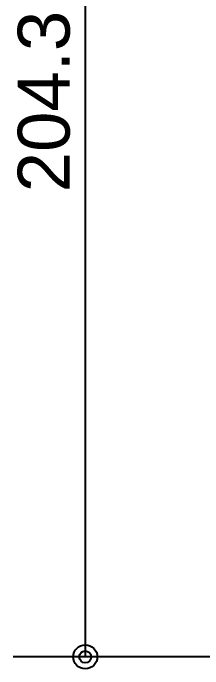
# Model space of a CAD drawing. Extents: x 0 to 119, y 0 to 84.
# Drawn here: x 19.382 to 20.04, y 35.334 to 37.607 of the extents above; entities that cross this region are included whole.
import ezdxf

# ---------------------------------------------------------------- set-up
doc = ezdxf.new("R2010")
doc.units = 0
doc.header["$MEASUREMENT"] = 0
doc.layers.add('32', color=250, linetype='CONTINUOUS')
doc.styles.add('TQS_ARIAL', font='arial.ttf')

msp = doc.modelspace()

# ---------------------------------------------------------------- linework, layer by layer
at = {"layer": '32', "color": 250, "linetype": 'Continuous'}
for p, q in [((19.63214, 39.46084), (19.63214, 35.375703)), ((21.83559, 35.375703), (19.38214, 35.375703))]:
    msp.add_line(p, q, dxfattribs=at)
for radius in [0.041625, 0.02075]:
    msp.add_circle((19.63214, 35.375703), radius, dxfattribs=at)

# ---------------------------------------------------------------- texts
at = {"layer": '32', "color": 250, "linetype": 'Continuous', "style": 'TQS_ARIAL'}
msp.add_text('204.3', height=0.18, rotation=90, dxfattribs=at).set_placement((19.57814, 36.986272))

doc.saveas('drawing.dxf')
